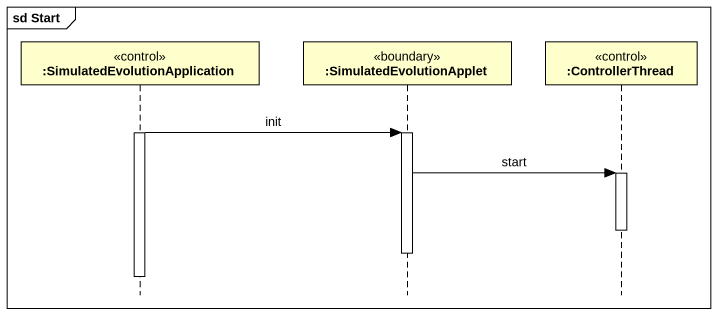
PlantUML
@startuml
mainframe sd Start
hide footbox
participant ":SimulatedEvolutionApplication" as SimulatedEvolutionApplicatio <<control>>
participant ":SimulatedEvolutionApplet" as SimulatedEvolutionApplet <<boundary>>
participant ":ControllerThread" as ControllerThread <<control>>

activate SimulatedEvolutionApplicatio
SimulatedEvolutionApplicatio -> SimulatedEvolutionApplet : init
activate SimulatedEvolutionApplet
SimulatedEvolutionApplet -> ControllerThread : start
activate ControllerThread
deactivate ControllerThread
deactivate SimulatedEvolutionApplet
deactivate SimulatedEvolutionApplicatio
@enduml
